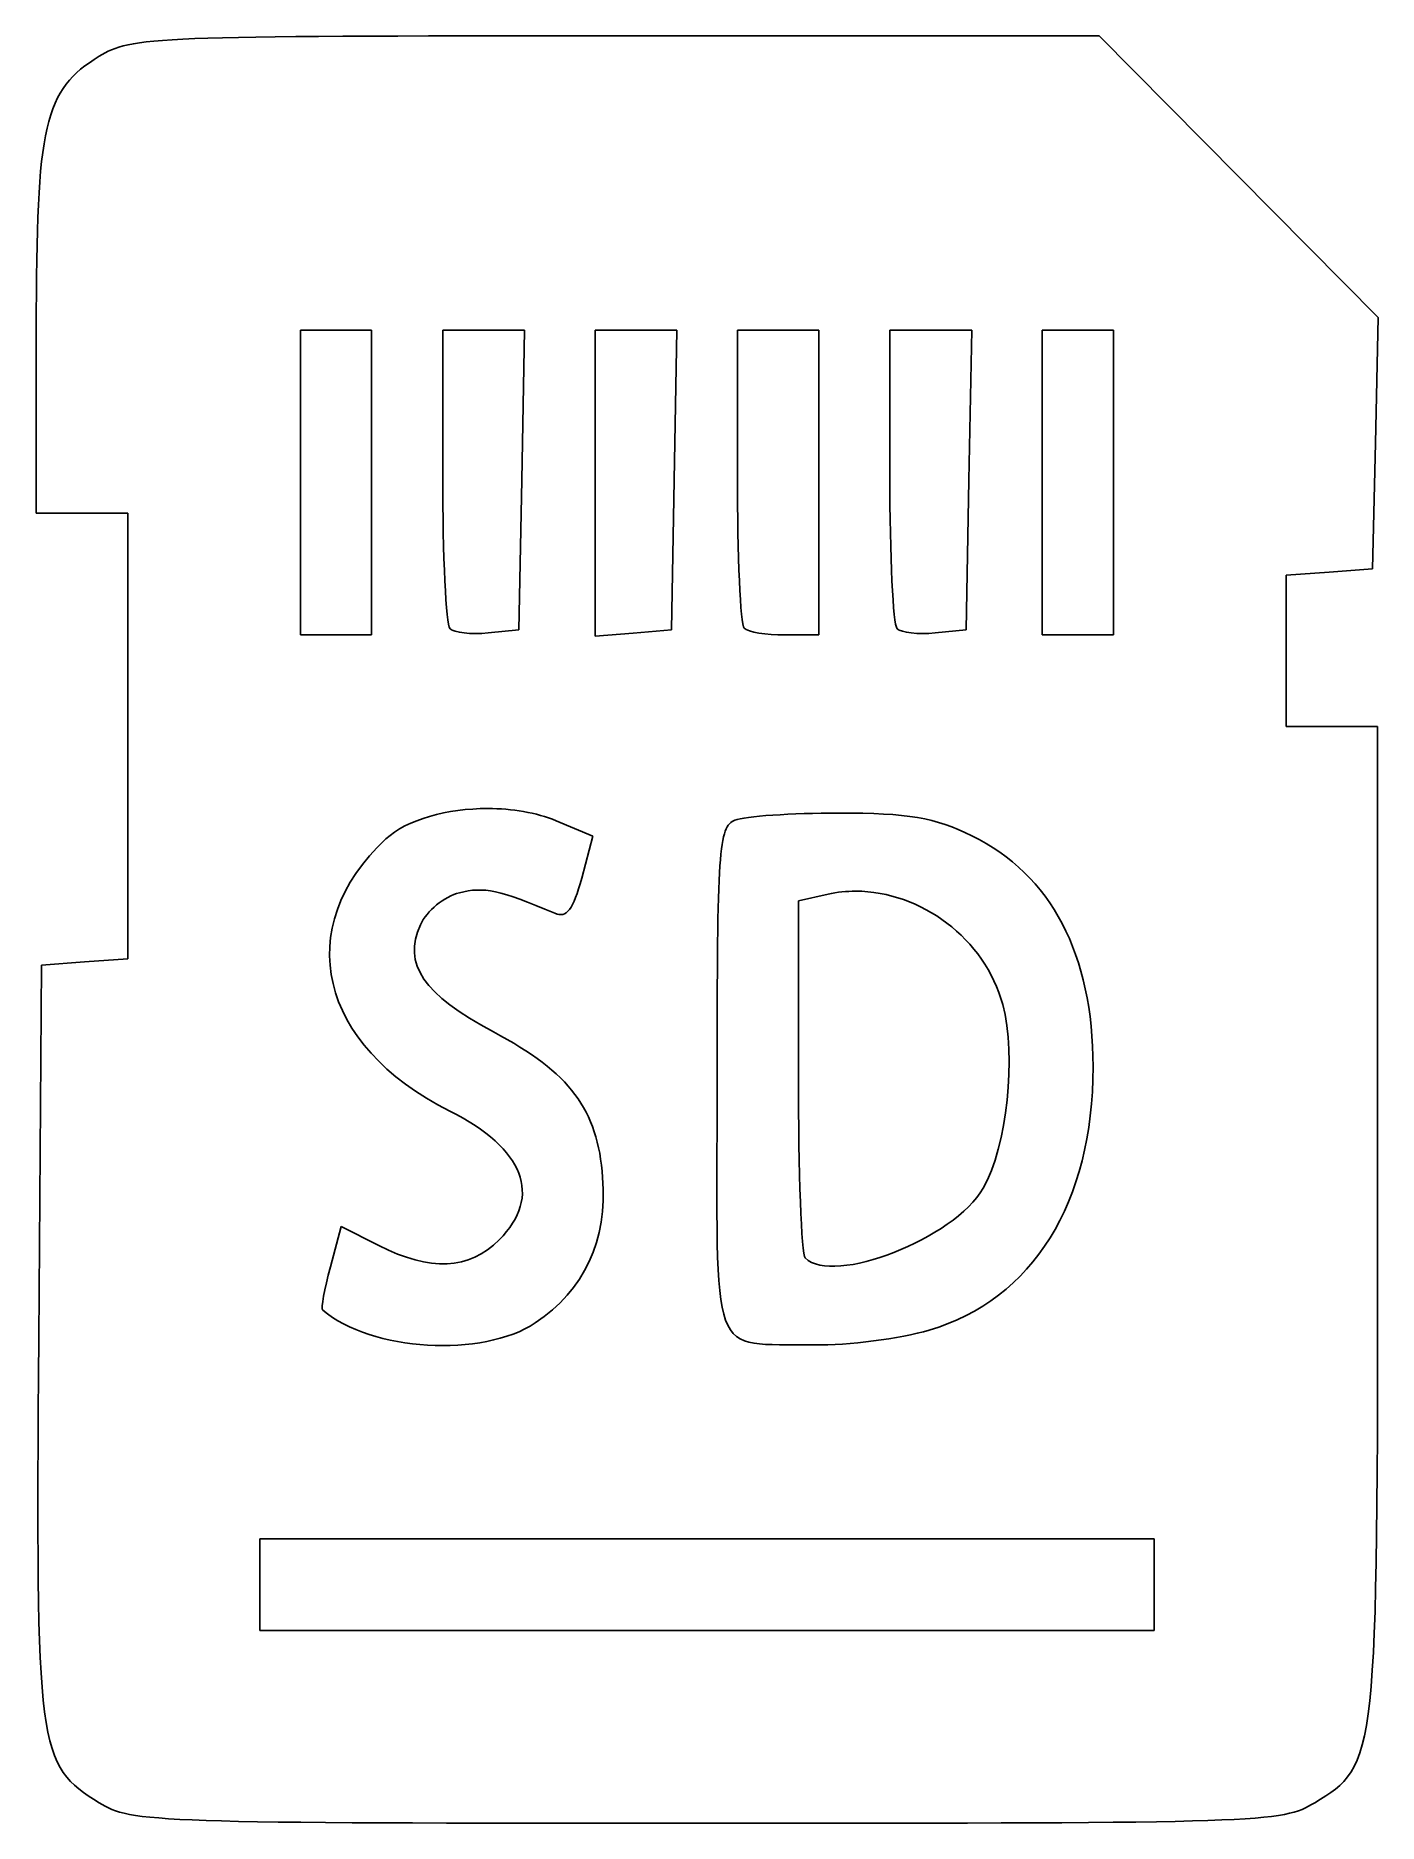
# Model space of a CAD drawing. Extents: x 2.18 to 9.51, y -0.01 to 9.74.
import ezdxf

# ---------------------------------------------------------------- set-up
doc = ezdxf.new("R2010")
doc.units = 0
doc.layers.add('Calque_1', color=7, linetype='CONTINUOUS')

msp = doc.modelspace()

# ---------------------------------------------------------------- linework, layer by layer
at = {"layer": 'Calque_1', "color": 7}
for p, q in [((7.982674, 9.74338), (5.34727, 9.74317)), ((8.744078, 8.97506), (7.982674, 9.74338)), ((9.50548, 8.20662), (8.744078, 8.97506)), ((9.48978, 7.52003), (9.50548, 8.20662)), ((2.185175, 8.13777), (2.185175, 7.13819)), ((3.626349, 8.13592), (3.820353, 8.13592)), ((3.626349, 7.30447), (3.626349, 8.13592)), ((3.820353, 8.13592), (4.014357, 8.13592)), ((4.014357, 8.13592), (4.014357, 7.30447)), ((4.402366, 8.13592), (4.625601, 8.13592)), ((4.402366, 7.34139), (4.402366, 8.13592)), ((4.625601, 8.13592), (4.848727, 8.13592)), ((4.848727, 8.13592), (4.833463, 7.31833)), ((5.233812, 7.30114), (5.233813, 8.13592)), ((5.233813, 8.13592), (5.457047, 8.13592)), ((5.457047, 8.13592), (5.680173, 8.13592)), ((5.680173, 8.13592), (5.66491, 7.31833)), ((6.009829, 8.13592), (6.231548, 8.13592)), ((6.009829, 7.34136), (6.009829, 8.13592)), ((6.231548, 8.13592), (6.453267, 8.13592)), ((6.453267, 8.13592), (6.453267, 7.30447)), ((6.841276, 8.13592), (7.064511, 8.13592)), ((6.841279, 7.34139), (6.841276, 8.13592)), ((7.064511, 8.13592), (7.287638, 8.13592)), ((7.287638, 8.13592), (7.272378, 7.31833)), ((7.672723, 8.13592), (7.866727, 8.13592)), ((7.672723, 7.30447), (7.672723, 8.13592)), ((7.866727, 8.13592), (8.060731, 8.13592)), ((8.060731, 8.13592), (8.060731, 7.30447)), ((9.47419, 6.83333), (9.48978, 7.52003)), ((4.833463, 7.31833), (4.81809, 6.50074)), ((5.66491, 7.31833), (5.649534, 6.50074)), ((7.272378, 7.31833), (7.256998, 6.50074)), ((3.626349, 6.47302), (3.626349, 7.30447)), ((4.014357, 7.30447), (4.014357, 6.47302)), ((5.233812, 6.46634), (5.233812, 7.30114)), ((6.453267, 7.30447), (6.453267, 6.47302)), ((7.672723, 6.47302), (7.672723, 7.30447)), ((8.060731, 7.30447), (8.060731, 6.47302)), ((2.185175, 7.13819), (2.434609, 7.13819)), ((2.434609, 7.13819), (2.684043, 7.13819)), ((2.684043, 7.13819), (2.684043, 5.92198)), ((9.238613, 6.81633), (9.47419, 6.83333)), ((9.003037, 6.79923), (9.238613, 6.81633)), ((9.003037, 6.38675), (9.003037, 6.79923)), ((3.820353, 6.47302), (3.626349, 6.47302)), ((4.014357, 6.47302), (3.820353, 6.47302)), ((4.81809, 6.50074), (4.649852, 6.48434)), ((5.441673, 6.48354), (5.233812, 6.46634)), ((5.649534, 6.50074), (5.441673, 6.48354)), ((6.453267, 6.47302), (6.268465, 6.47302)), ((7.256998, 6.50074), (7.088761, 6.48434)), ((7.866727, 6.47302), (7.672723, 6.47302)), ((8.060731, 6.47302), (7.866727, 6.47302)), ((9.003037, 5.97417), (9.003037, 6.38675)), ((9.252471, 5.97417), (9.003037, 5.97417)), ((9.501905, 5.97417), (9.252471, 5.97417)), ((9.501905, 3.28409), (9.501905, 5.97417)), ((2.684043, 5.92198), (2.684043, 4.70567)), ((4.648226, 5.52605), (4.648227, 5.52606)), ((6.564127, 5.50146), (6.564127, 5.50146)), ((5.021295, 5.45886), (5.221362, 5.37526)), ((5.221362, 5.37526), (5.160302, 5.14673)), ((6.655501, 5.07485), (6.655499, 5.0748)), ((6.504042, 5.0586), (6.342408, 5.0231)), ((6.342408, 5.0231), (6.342408, 4.06672)), ((2.448466, 4.68857), (2.21289, 4.67157)), ((2.684043, 4.70567), (2.448466, 4.68857)), ((2.21289, 4.67157), (2.198383, 2.63442)), ((3.789498, 3.02456), (3.849042, 3.24563)), ((3.849042, 3.24563), (4.054305, 3.14105)), ((3.40463, 1.53975), (5.84354, 1.53975)), ((3.40463, 1.29032), (3.40463, 1.53975)), ((5.84354, 1.53975), (8.28245, 1.53975)), ((8.28245, 1.53975), (8.28245, 1.29032)), ((3.40463, 1.04088), (3.40463, 1.29032)), ((8.28245, 1.29032), (8.28245, 1.04088)), ((5.84354, 1.04088), (3.40463, 1.04088)), ((8.28245, 1.04088), (5.84354, 1.04088))]:
    msp.add_line(p, q, dxfattribs=at)
for points in [[(5.34727, 9.74317), (2.801653, 9.74296), (2.705482, 9.73917), (2.528255, 9.63112)], [(2.528255, 9.63112), (2.227197, 9.44757), (2.185175, 9.26462), (2.185175, 8.13777)], [(4.44199, 6.50734), (4.420222, 6.52914), (4.402366, 6.90441), (4.402366, 7.34139)], [(6.046747, 6.50992), (6.02642, 6.53022), (6.009829, 6.90439), (6.009829, 7.34136)], [(6.880899, 6.50734), (6.859129, 6.52914), (6.841279, 6.90441), (6.841279, 7.34139)], [(4.649852, 6.48434), (4.557297, 6.47534), (4.463759, 6.48534), (4.44199, 6.50734)], [(6.268465, 6.47302), (6.166844, 6.47302), (6.06707, 6.48962), (6.046747, 6.50992)], [(7.088761, 6.48434), (6.996201, 6.47534), (6.902668, 6.48534), (6.880899, 6.50734)], [(4.091872, 5.35988), (4.206793, 5.46724), (4.427784, 5.52635), (4.648226, 5.52605)], [(4.648227, 5.52606), (4.780493, 5.5259), (4.912459, 5.50436), (5.021295, 5.45886)], [(5.995972, 5.46226), (6.049322, 5.48366), (6.304993, 5.50136), (6.564127, 5.50146)], [(6.564127, 5.50146), (6.939873, 5.50163), (7.086502, 5.47666), (7.28807, 5.37783)], [(5.89897, 4.03993), (5.89897, 5.30567), (5.90722, 5.42661), (5.995972, 5.46226)], [(7.28807, 5.37783), (7.721912, 5.16509), (7.949871, 4.73056), (7.949871, 4.11658)], [(4.440256, 3.87486), (3.725198, 4.23367), (3.57444, 4.87648), (4.091872, 5.35988)], [(5.01415, 4.95413), (4.709867, 5.08246), (4.627694, 5.10021), (4.493413, 5.0665)], [(5.160302, 5.14673), (5.114226, 4.97411), (5.078485, 4.92699), (5.01415, 4.95413)], [(6.655499, 5.0748), (6.604876, 5.07481), (6.554126, 5.0698), (6.504042, 5.0586)], [(7.456851, 4.45624), (7.359811, 4.81621), (7.009881, 5.07479), (6.655501, 5.07485)], [(4.493413, 5.0665), (4.410784, 5.0458), (4.315022, 4.9671), (4.280679, 4.89177)], [(4.280679, 4.89177), (4.18292, 4.67721), (4.295972, 4.51118), (4.678756, 4.30716)], [(7.350863, 3.45395), (7.480516, 3.68019), (7.532801, 4.1745), (7.456851, 4.45624)], [(4.678756, 4.30716), (5.097975, 4.08372), (5.247256, 3.88472), (5.274626, 3.51263)], [(7.949871, 4.11658), (7.949872, 3.37425), (7.622104, 2.84722), (7.055958, 2.67909)], [(6.429341, 2.59929), (5.846093, 2.61049), (5.89897, 2.46693), (5.89897, 4.03993)], [(6.342408, 4.06672), (6.342408, 3.54071), (6.359005, 3.09363), (6.379326, 3.07331)], [(4.709719, 3.17245), (4.947591, 3.41032), (4.847857, 3.67032), (4.440256, 3.87486)], [(5.274626, 3.51263), (5.300063, 3.16683), (5.175658, 2.89832), (4.906863, 2.71875)], [(6.379326, 3.07331), (6.53238, 2.92026), (7.193426, 3.17924), (7.350863, 3.45395)], [(9.158825, 0.10002), (9.501486, 0.30893), (9.501905, 0.31321), (9.501905, 3.28409)], [(4.054305, 3.14105), (4.335061, 2.99791), (4.545249, 3.00797), (4.709719, 3.17245)], [(3.747385, 2.78865), (3.737755, 2.79665), (3.756755, 2.90295), (3.789498, 3.02456)], [(4.906863, 2.71875), (4.620472, 2.52743), (4.01285, 2.5641), (3.747385, 2.78865)], [(2.198383, 2.63442), (2.182243, 0.37312), (2.190963, 0.30567), (2.528255, 0.10002)], [(7.055958, 2.67909), (6.896313, 2.63169), (6.614348, 2.59579), (6.429341, 2.59929)], [(2.528255, 0.10002), (2.706572, -0.0087), (2.799929, -0.01181), (5.84354, -0.01181)], [(5.84354, -0.01181), (8.887152, -0.01181), (8.980509, -0.00881), (9.158825, 0.10002)]]:
    msp.add_open_spline(points, degree=3, dxfattribs=at)

doc.saveas('drawing.dxf')
